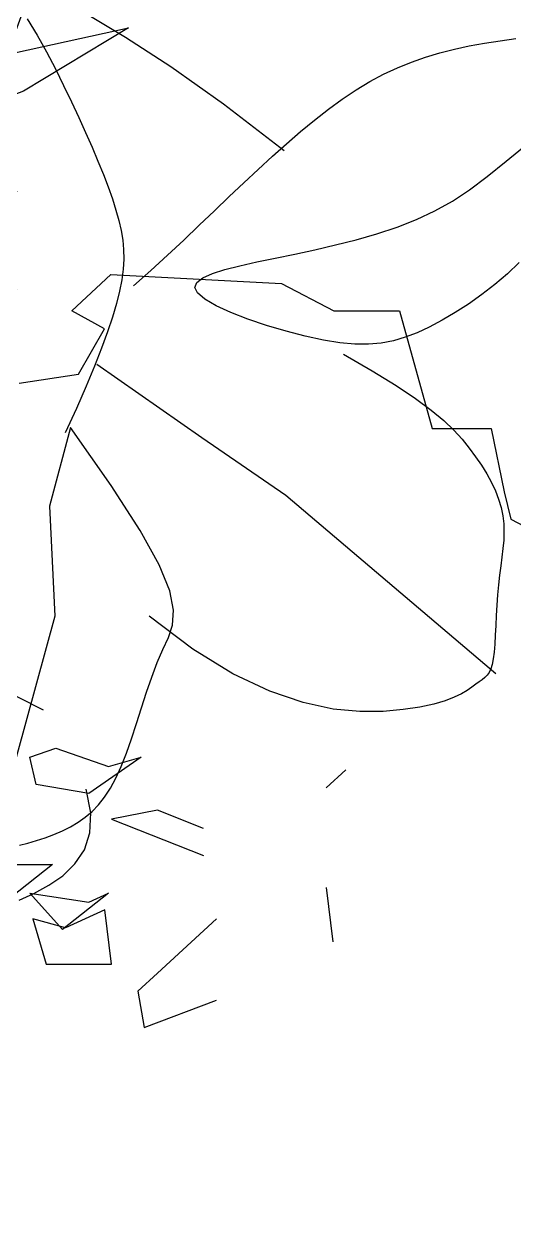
# Model space of a CAD drawing. Header units: metres. Extents: x 10 to 239, y 2 to 253.
# Drawn here: x 92.128 to 93.037, y 52.585 to 54.838 of the extents above; entities that cross this region are included whole.
import ezdxf

# ---------------------------------------------------------------- set-up
doc = ezdxf.new("R2010")
doc.units = ezdxf.units.M
doc.header["$MEASUREMENT"] = 0
doc.layers.add('1', color=7, linetype='Continuous')
doc.layers.add('cot200', color=9, linetype='Continuous')
doc.layers.add('bloques ARBOLES', color=7, linetype='Continuous', true_color=0xb8d897)

# ---------------------------------------------------------------- blocks, each defined once
blk = doc.blocks.new('A$C6F4E7DED')
for p, q in [((784.57, 595.95), (803.46, 607.26)), ((833.01, 605.05), (828.04, 597.02)), ((762.37, 581.48), (784.57, 595.95)), ((828.04, 597.02), (823.41, 588.82)), ((600.67, 594.36), (592.93, 595.42)), ((608.33, 593.15), (600.67, 594.36)), ((615.81, 591.77), (608.33, 593.15)), ((623.11, 590.2), (615.81, 591.77)), ((630.27, 588.38), (623.11, 590.2)), ((637.29, 586.28), (630.27, 588.38)), ((644.22, 583.85), (637.29, 586.28)), ((651.07, 581.07), (644.22, 583.85)), ((823.41, 588.82), (819.08, 580.57)), ((657.87, 577.88), (651.07, 581.07)), ((664.64, 574.25), (657.87, 577.88)), ((736.53, 563.13), (762.37, 581.48)), ((819.08, 580.57), (815.03, 572.39)), ((671.41, 570.15), (664.64, 574.25)), ((815.03, 572.39), (811.22, 564.37)), ((678.19, 565.6), (671.41, 570.15)), ((684.98, 560.65), (678.19, 565.6)), ((691.8, 555.33), (684.98, 560.65)), ((706.71, 540.16), (736.53, 563.13)), ((811.22, 564.37), (807.62, 556.62)), ((698.65, 549.67), (691.8, 555.33)), ((807.62, 556.62), (804.23, 549.17)), ((705.53, 543.72), (698.65, 549.67)), ((804.23, 549.17), (801.07, 542.01)), ((597.61, 535.06), (587, 543.85)), ((712.46, 537.51), (705.53, 543.72)), ((719.45, 531.09), (712.46, 537.51)), ((801.07, 542.01), (798.16, 535.17)), ((607.02, 527.52), (597.61, 535.06)), ((726.49, 524.47), (719.45, 531.09)), ((798.16, 535.17), (795.52, 528.64)), ((615.69, 521.06), (607.02, 527.52)), ((733.64, 517.69), (726.49, 524.47)), ((795.52, 528.64), (793.15, 522.46)), ((624.07, 515.5), (615.69, 521.06)), ((793.15, 522.46), (791.07, 516.61)), ((632.62, 510.68), (624.07, 515.5)), ((740.92, 510.73), (733.64, 517.69)), ((791.07, 516.61), (789.3, 511.11)), ((641.69, 506.45), (632.62, 510.68)), ((651.25, 502.71), (641.69, 506.45)), ((748.38, 503.62), (740.92, 510.73)), ((789.3, 511.11), (787.85, 505.96)), ((661.16, 499.42), (651.25, 502.71)), ((756.05, 496.36), (748.38, 503.62)), ((786.73, 501.07), (785.96, 496.32)), ((787.85, 505.96), (786.73, 501.07)), ((671.28, 496.51), (661.16, 499.42)), ((681.46, 493.92), (671.28, 496.51)), ((763.97, 488.96), (756.05, 496.36)), ((785.96, 496.32), (785.54, 491.62)), ((691.58, 491.6), (681.46, 493.92)), ((701.5, 489.47), (691.58, 491.6)), ((711.06, 487.49), (701.5, 489.47)), ((772.17, 481.42), (763.97, 488.96)), ((785.54, 491.62), (785.48, 486.87)), ((591.26, 485.22), (597.03, 479.71)), ((720.13, 485.59), (711.06, 487.49)), ((728.47, 483.72), (720.13, 485.59)), ((735.83, 481.83), (728.47, 483.72)), ((785.48, 486.87), (785.79, 481.94)), ((597.03, 479.71), (603.17, 474.46)), ((741.96, 479.87), (735.83, 481.83)), ((746.62, 477.78), (741.96, 479.87)), ((749.57, 475.53), (746.62, 477.78)), ((780.7, 473.75), (772.17, 481.42)), ((785.79, 481.94), (786.49, 476.74)), ((786.49, 476.74), (787.58, 471.17)), ((603.17, 474.46), (609.57, 469.51)), ((749.32, 470.31), (750.55, 473.06)), ((750.55, 473.06), (749.57, 475.53)), ((787.58, 471.17), (789.08, 465.11)), ((609.57, 469.51), (616.11, 464.89)), ((616.11, 464.89), (622.67, 460.67)), ((740.13, 464.03), (745.74, 467.27)), ((745.74, 467.27), (749.32, 470.31)), ((789.08, 465.11), (791.02, 458.49)), ((622.67, 460.67), (629.14, 456.87)), ((724.5, 457.43), (732.91, 460.71)), ((732.91, 460.71), (740.13, 464.03)), ((629.14, 456.87), (635.41, 453.56)), ((635.41, 453.56), (641.4, 450.76)), ((705.8, 451.47), (715.32, 454.3)), ((715.32, 454.3), (724.5, 457.43)), ((791.02, 458.49), (793.44, 451.19)), ((641.4, 450.76), (647.22, 448.51)), ((647.22, 448.51), (653.04, 446.8)), ((653.04, 446.8), (659, 445.67)), ((679.32, 445.83), (687.42, 447.12)), ((687.42, 447.12), (696.36, 449.03)), ((696.36, 449.03), (705.8, 451.47)), ((793.44, 451.19), (796.39, 443.14)), ((659, 445.67), (665.26, 445.12)), ((665.26, 445.12), (671.98, 445.16)), ((671.98, 445.16), (679.32, 445.83)), ((796.39, 443.14), (799.9, 434.25)), ((677.54, 440.24), (663.4, 432.07)), ((747.17, 399.01), (798.75, 435.09)), ((663.4, 432.07), (651.73, 424.85)), ((799.9, 434.25), (804.02, 424.42)), ((651.73, 424.85), (642.21, 418.44)), ((804.02, 424.42), (808.78, 413.56)), ((642.21, 418.44), (634.52, 412.73)), ((634.52, 412.73), (628.36, 407.57)), ((808.78, 413.56), (814.23, 401.59)), ((628.36, 407.57), (623.41, 402.83)), ((623.41, 402.83), (619.34, 398.37)), ((791.62, 375.73), (811.65, 404.17)), ((811.65, 404.17), (821.97, 365.51)), ((615.85, 394.07), (612.68, 389.82)), ((619.34, 398.37), (615.85, 394.07)), ((705.91, 370.66), (747.17, 399.01)), ((612.68, 389.82), (609.79, 385.58)), ((607.2, 381.37), (604.92, 377.19)), ((609.79, 385.58), (607.2, 381.37)), ((604.92, 377.19), (602.97, 373.04)), ((777.39, 353.54), (791.62, 375.73)), ((602.97, 373.04), (601.38, 368.92)), ((602.74, 283.05), (705.91, 370.66)), ((600.15, 364.83), (599.3, 360.79)), ((601.38, 368.92), (600.15, 364.83)), ((821.97, 365.51), (819.39, 311.39)), ((599.3, 360.79), (598.85, 356.77)), ((598.85, 356.77), (598.73, 352.77)), ((598.73, 352.77), (598.89, 348.73)), ((768.12, 336.58), (777.39, 353.54)), ((598.89, 348.73), (599.25, 344.63)), ((599.25, 344.63), (599.75, 340.42)), ((599.75, 340.42), (600.33, 336.08)), ((600.33, 336.08), (600.92, 331.57)), ((762.94, 323.85), (768.12, 336.58)), ((600.92, 331.57), (601.45, 326.86)), ((601.45, 326.86), (601.88, 321.92)), ((601.88, 321.92), (602.22, 316.86)), ((761.02, 314.34), (762.94, 323.85)), ((602.22, 316.86), (602.5, 311.79)), ((602.5, 311.79), (602.74, 306.83)), ((751.56, 295.24), (772.96, 311.39)), ((761.51, 307.04), (761.02, 314.34)), ((819.39, 311.39), (842.6, 226.35)), ((602.74, 306.83), (602.99, 302.09)), ((763.55, 300.96), (761.51, 307.04)), ((602.99, 302.09), (603.27, 297.68)), ((766.3, 295.07), (763.55, 300.96)), ((603.27, 297.68), (603.6, 293.73)), ((603.6, 293.73), (604.03, 290.35)), ((731.84, 283.13), (751.56, 295.24)), ((769.06, 288.58), (766.3, 295.07)), ((604.03, 290.35), (604.58, 287.61)), ((604.58, 287.61), (605.25, 285.44)), ((771.7, 281.49), (769.06, 288.58)), ((605.25, 285.44), (606.07, 283.73)), ((606.07, 283.73), (607.04, 282.35)), ((607.04, 282.35), (608.17, 281.19)), ((608.17, 281.19), (609.47, 280.14)), ((609.47, 280.14), (610.95, 279.08)), ((713.8, 274.54), (731.84, 283.13)), ((774.25, 273.99), (771.7, 281.49)), ((610.95, 279.08), (612.63, 277.89)), ((612.63, 277.89), (614.53, 276.49)), ((614.53, 276.49), (616.81, 274.92)), ((616.81, 274.92), (619.65, 273.23)), ((697.42, 268.93), (713.8, 274.54)), ((619.65, 273.23), (623.21, 271.5)), ((623.21, 271.5), (627.69, 269.79)), ((627.69, 269.79), (633.24, 268.17)), ((633.24, 268.17), (640.06, 266.69)), ((682.69, 265.75), (697.42, 268.93)), ((776.75, 266.29), (774.25, 273.99)), ((640.06, 266.69), (648.31, 265.44)), ((648.31, 265.44), (658.14, 264.54)), ((658.14, 264.54), (669.6, 264.46)), ((669.6, 264.46), (682.69, 265.75)), ((779.22, 258.6), (776.75, 266.29)), ((781.68, 251.1), (779.22, 258.6)), ((784.17, 244.01), (781.68, 251.1)), ((786.72, 237.52), (784.17, 244.01)), ((789.34, 231.79), (786.72, 237.52)), ((792.06, 226.79), (789.34, 231.79)), ((794.91, 222.44), (792.06, 226.79)), ((797.89, 218.67), (794.91, 222.44)), ((801.6, 214.72), (803.91, 226.35)), ((801.04, 215.41), (797.89, 218.67)), ((804.37, 212.57), (801.04, 215.41)), ((802.07, 204.84), (801.6, 214.72)), ((807.9, 210.09), (804.37, 212.57)), ((811.65, 207.88), (807.9, 210.09)), ((804.85, 196.52), (802.07, 204.84)), ((815.63, 205.89), (811.65, 207.88)), ((819.78, 204.09), (815.63, 205.89)), ((824.03, 202.48), (819.78, 204.09)), ((828.31, 201.06), (824.03, 202.48)), ((832.55, 199.82), (828.31, 201.06)), ((836.67, 198.76), (832.55, 199.82)), ((809.47, 189.57), (804.85, 196.52)), ((815.45, 183.81), (809.47, 189.57)), ((822.32, 179.06), (815.45, 183.81)), ((829.59, 175.12), (822.32, 179.06)), ((836.8, 171.8), (829.59, 175.12))]:
    blk.add_line(p, q)
blk = doc.blocks.new('ARBOL22')
for points in [[(1.4985, 1.1212), (1.4805, 1.0715), (1.4685, 1.0466), (1.5823, 1.0715), (1.4864, 1.0135), (1.4206, 0.9886), (1.4146, 0.9391), (1.4446, 0.906), (1.4805, 0.9224), (1.4446, 0.8645), (1.4805, 0.8314)], [(1.4826, 0.7465), (1.5366, 0.7547), (1.5605, 0.7961), (1.5305, 0.8127), (1.5664, 0.8458), (1.7222, 0.8376), (1.7701, 0.8127), (1.8301, 0.8127), (1.8599, 0.705), (1.9139, 0.705), (1.9258, 0.647), (1.9319, 0.6221), (2.0576, 0.5559)], [(1.5048, 0.4474), (1.4389, 0.4805), (1.391, 0.4721), (1.3125, 0.4705), (1.3843, 0.4871), (1.4681, 0.4954), (1.4561, 0.4539), (1.4023, 0.4043), (1.3364, 0.4207)], [(1.781, 0.3928), (1.763, 0.3763)], [(1.6508, 0.3392), (1.6088, 0.3559), (1.567, 0.3475), (1.6508, 0.3144)], [(1.4322, 0.2552), (1.4263, 0.2966), (1.4532, 0.3061), (1.513, 0.3061), (1.4291, 0.2399), (1.3633, 0.2564), (1.3274, 0.3144), (1.3603, 0.3048), (1.3843, 0.2883), (1.4263, 0.2966)], [(1.763, 0.2852), (1.769, 0.2355)], [(1.6627, 0.2564), (1.6088, 0.2068), (1.5909, 0.1902), (1.5968, 0.1571), (1.6627, 0.1819)]]:
    blk.add_lwpolyline(points)
for points in [[(1.4981, 0.3794), (1.4922, 0.4043), (1.5161, 0.4125), (1.564, 0.3959), (1.594, 0.4043), (1.5461, 0.3712)], [(1.522, 0.2468), (1.4922, 0.2799), (1.5461, 0.2717), (1.564, 0.2799)], [(1.495, 0.2564), (1.5071, 0.215), (1.567, 0.215), (1.5609, 0.2648), (1.525, 0.2482)]]:
    blk.add_lwpolyline(points, close=True)
blk = doc.blocks.new('asddsd')
at = {"layer": 'bloques ARBOLES'}
for name, p, xscale, yscale, zscale in [('A$C6F4E7DED', (76.6553, 43.2571, 1.2423), -0.00378276582045174, 0.00378276582045174, 0.00378276582045174), ('ARBOL22', (70.4753, 43.3507, 1.2423), 2.033276188942182, 2.033276188942182, 2.033276188942182)]:
    blk.add_blockref(name, p, dxfattribs=dict(at, xscale=xscale, yscale=yscale, zscale=zscale))

msp = doc.modelspace()

# ---------------------------------------------------------------- linework, layer by layer
at = {"layer": 'cot200'}
msp.add_open_spline([(105.215, 34.10371), (103.29078, 34.12742), (101.5175, 34.52126), (99.89572, 35.28658), (99.01349, 35.70291), (98.17608, 36.22917), (97.3836, 36.86557), (94.26818, 39.36743), (91.84697, 43.57158), (90.12537, 49.4912), (89.99638, 49.9347), (89.87133, 50.38782), (89.75033, 50.85097), (88.88037, 54.18111), (88.22034, 58.02966), (87.76942, 62.39456)], degree=3, knots=[2.7323709, 2.7323709, 2.7323709, 2.7323709, 2.9382831, 2.9382831, 2.9382831, 3.0502975, 3.0502975, 3.0502975, 3.4906512, 3.4906512, 3.4906512, 3.5236424, 3.5236424, 3.5236424, 3.7608538, 3.7608538, 3.7608538, 3.7608538], dxfattribs=at)

# ---------------------------------------------------------------- block references
at = {"layer": '1', "lineweight": 0}
msp.add_blockref('asddsd', (18.62841, 9.30206), dxfattribs=at)

doc.saveas('drawing.dxf')
